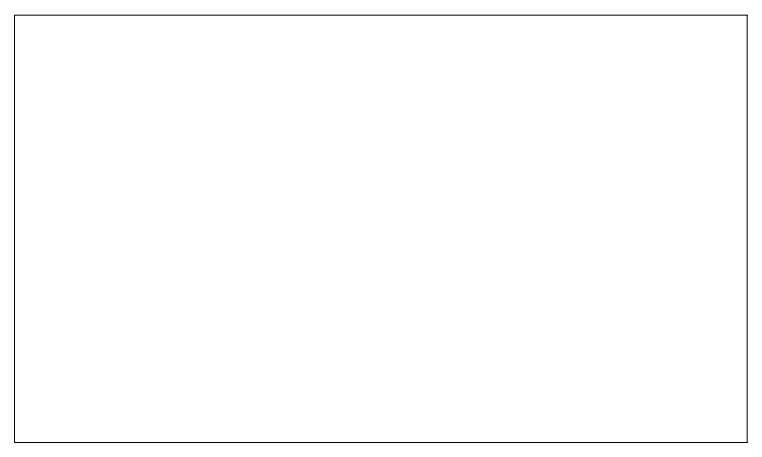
# Model space of a CAD drawing. Header units: millimetres. Extents: x -5316 to 10114, y -10026 to 11025.
# Drawn here: x -51.8 to 68.2, y -293.5 to -223.4 of the extents above; entities that cross this region are included whole.
import ezdxf

# ---------------------------------------------------------------- set-up
doc = ezdxf.new("R2010")
doc.units = ezdxf.units.MM
doc.layers.add('tefrişler', color=13, linetype='Continuous', lineweight=5)
doc.styles.get("Standard").update_dxf_attribs({"font": 'arial.ttf'})

msp = doc.modelspace()

# ---------------------------------------------------------------- linework, layer by layer
at = {"layer": 'tefrişler'}
msp.add_lwpolyline([(-51.82, -223.47), (68.18, -223.47), (68.18, -293.47), (-51.82, -293.47)], close=True, dxfattribs=at)
for p in [(-51.82, -223.47), (68.18, -223.47), (-51.82, -293.47), (68.18, -293.47)]:
    msp.add_point(p, dxfattribs=at)

# ---------------------------------------------------------------- texts
at = {"layer": 'tefrişler', "flags": 9}
msp.add_attdef('DISTANG', (-51.82, -223.47), '1029.427514877681^I0', height=0.1, dxfattribs=at)

doc.saveas('drawing.dxf')
